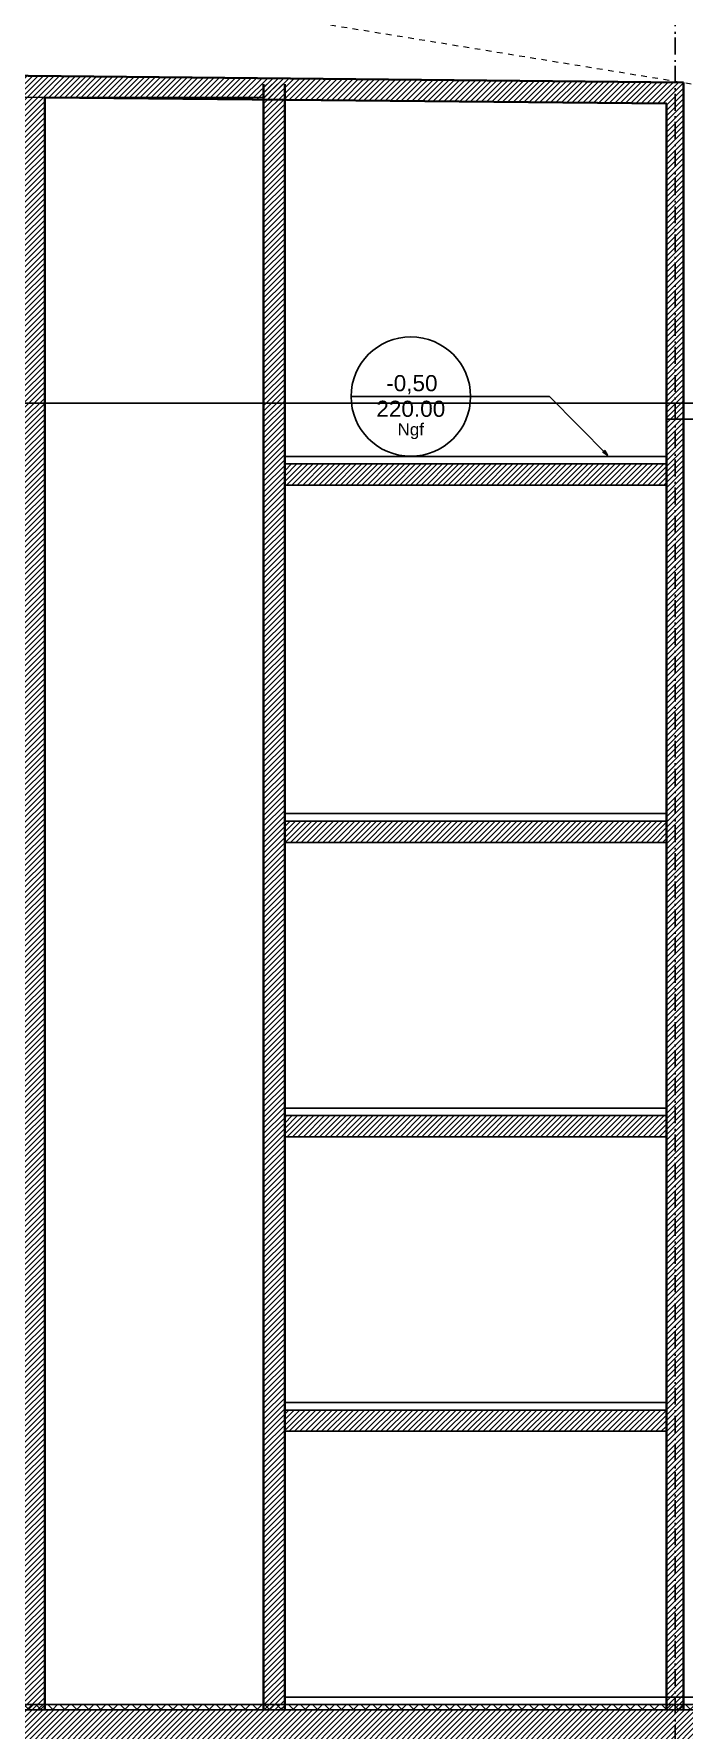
# Model space of a CAD drawing. Header units: centimetres. Extents: x -35664 to 50682, y -23001 to 23705.
# Drawn here: x 9194 to 9806, y -13671 to -12075 of the extents above; entities that cross this region are included whole.
import ezdxf

# ---------------------------------------------------------------- set-up
doc = ezdxf.new("R2010")
doc.units = ezdxf.units.CM
doc.linetypes.add('Style de ligne -6', pattern=[1.04164, 0.625, -0.20828, 0.06943, -0.13893])
doc.linetypes.add('VW-01', pattern=[0.41656, 0.20828, -0.20828])
for name, color, linetype in [('B GÈnÈral_Hatch', 252, 'Continuous'), ('B Général', 252, 'Continuous'), ('C ANNOTATIONS-niveaux', 252, 'Continuous'), ('C ANNOTATIONS-texte', 252, 'Continuous'), ('C ANNOTATIONS-texte_Hatch', 9, 'Continuous'), ('prlm-Coupe', 252, 'Continuous'), ('prlm-GT', 242, 'Continuous')]:
    doc.layers.add(name, color=color, linetype=linetype)
doc.styles.add('Arial', font='arial.ttf')
pattern_1 = [(45, (-23116.8977, 10090.366), (2.4253472, -2.6458333), [])]

# ---------------------------------------------------------------- blocks, each defined once
blk = doc.blocks.new('B 90.Alti BAT B TOITURE')
at = {"layer": 'C ANNOTATIONS-niveaux', "linetype": 'Continuous'}
blk.add_line((-55.9, -9), (56.6, -9), dxfattribs=at)
blk.add_circle((0.3, -9), 56.2, dxfattribs=at)
at = {"layer": 'B Général', "char_height": 15.17, "attachment_point": 2, "rotation": 0, "line_spacing_factor": 0.958078, "style": 'Arial'}
for s, insert in [('-0,50', (1.3, 11.2)), ('220.00', (0.3, -12.9))]:
    blk.add_mtext(s, dxfattribs=dict(at, insert=insert))
at = {"layer": 'C ANNOTATIONS-niveaux', "insert": (0.3, -34.2), "char_height": 11.38, "attachment_point": 2, "rotation": 0, "line_spacing_factor": 0.958078, "style": 'Arial'}
blk.add_mtext('Ngf', dxfattribs=at)
blk = doc.blocks.new('B 90.axes 2')
at = {"layer": 'B Général', "linetype": 'Style de ligne -6', "ltscale": 25.4, "flags": 128}
blk.add_lwpolyline([(2079.747, 1361.07), (2079.747, 1277.57), (2136.672, 1228.57), (2136.672, -1373.93)], dxfattribs=at)
blk = doc.blocks.new('A$C373B78D5')
at = {"layer": 'B GÈnÈral_Hatch', "linetype": 'Continuous', "lineweight": 18}
h = blk.add_hatch(dxfattribs=at)
h.set_pattern_fill('50_BETON', color=256, style=0, pattern_type=2)
h.set_pattern_definition(pattern_1)
h.paths.add_polyline_path([(-13322.4, 5331.9), (-13306.4, 5351.7), (-14109.4, 5359.7), (-14109.6, 5339.7)])
h = blk.add_hatch(dxfattribs=at)
h.set_pattern_fill('50_BETON', color=256, style=0, pattern_type=2)
h.set_pattern_definition(pattern_1)
h.paths.add_polyline_path([(-13681.5, 5350), (-13701.5, 5350), (-13701.5, 3821), (-13681.5, 3821)])
h = blk.add_hatch(dxfattribs=at)
h.set_pattern_fill('50_BETON', color=256, style=0, pattern_type=2)
h.set_pattern_definition(pattern_1)
h.paths.add_polyline_path([(-13306.4, 5351.7), (-13322.4, 5331.9), (-13322.4, 3821), (-13306.4, 3821)])
h = blk.add_hatch(dxfattribs=at)
h.set_pattern_fill('50_BETON', color=256, style=0, pattern_type=2)
h.set_pattern_definition(pattern_1)
h.paths.add_polyline_path([(-13907.2, 3821), (-13907.2, 5337.7), (-13927.2, 5337.9), (-13927.2, 3821)])
h = blk.add_hatch(dxfattribs=at)
h.set_pattern_fill('50_BETON', color=256, style=0, pattern_type=2)
h.set_pattern_definition(pattern_1)
h.paths.add_polyline_path([(-13681.5, 4993), (-13681.5, 4973), (-13322.4, 4973), (-13322.4, 4993)])
h = blk.add_hatch(dxfattribs=at)
h.set_pattern_fill('50_BETON', color=256, style=0, pattern_type=2)
h.set_pattern_definition(pattern_1)
h.paths.add_polyline_path([(-13681.5, 4657), (-13681.5, 4637), (-13322.4, 4637), (-13322.4, 4657)])
h = blk.add_hatch(dxfattribs=at)
h.set_pattern_fill('50_BETON', color=256, style=0, pattern_type=2)
h.set_pattern_definition(pattern_1)
h.paths.add_polyline_path([(-13681.5, 4380), (-13681.5, 4360), (-13322.4, 4360), (-13322.4, 4380)])
h = blk.add_hatch(dxfattribs=at)
h.set_pattern_fill('50_BETON', color=256, style=0, pattern_type=2)
h.set_pattern_definition(pattern_1)
h.paths.add_polyline_path([(-13681.5, 4103), (-13681.5, 4083), (-13322.4, 4083), (-13322.4, 4103)])
at = {"layer": 'B GÈnÈral_Hatch', "linetype": 'Continuous'}
h = blk.add_hatch(dxfattribs=at)
h.set_pattern_fill('02_ISOLANT', color=256, style=0, pattern_type=2)
h.set_pattern_definition([(45, (-23116.898, 10090.366), (-5.6568542, 5.6568542), []), (135, (-23116.898, 10090.366), (5.6568542, 5.6568542), [])])
h.paths.add_polyline_path([(-14056.4, 3826), (-11685.5, 3826), (-11685.5, 3821), (-14056.4, 3821)])
at = {"layer": 'B GÈnÈral_Hatch', "linetype": 'Continuous', "lineweight": 18}
h = blk.add_hatch(dxfattribs=at)
h.set_pattern_fill('50_BETON', color=256, style=0, pattern_type=2)
h.set_pattern_definition(pattern_1)
h.paths.add_polyline_path([(-14036.2, 3821), (-11684.5, 3821), (-11684.5, 3771), (-14036.2, 3771)])
at = {"layer": 'C ANNOTATIONS-texte_Hatch', "linetype": 'Continuous'}
blk.add_hatch(color=250, dxfattribs=at).paths.add_polyline_path([(-13380.3, 5005.7), (-13377.8, 5001.2), (-13382.3, 5003.9)])
at = {"layer": 'B GÈnÈral_Hatch'}
blk.add_lwpolyline([(-13907.4, 5337.7), (-13701.5, 5337.7), (-13701.5, 3821), (-13907.4, 3821)], close=True, dxfattribs=at)
at = {"layer": 'B Général', "linetype": 'Continuous', "lineweight": 35}
for p, q in [((-14109.4, 5359.7), (-13306.4, 5351.7)), ((-13701.5, 5350), (-13701.5, 3821)), ((-13681.5, 5350), (-13681.5, 3821)), ((-13306.4, 3821), (-13306.4, 5351.7)), ((-13907.2, 5337.7), (-13322.4, 5331.9)), ((-13907.2, 5337.7), (-13907.2, 3821)), ((-13322.4, 3821), (-13322.4, 5331.9))]:
    blk.add_line(p, q, dxfattribs=at)
at = {"layer": 'B Général', "linetype": 'Continuous'}
for p, q in [((-14109.4, 5359.7), (-13306.4, 5351.7)), ((-13701.5, 5350), (-13701.5, 3821)), ((-13681.5, 5350), (-13681.5, 3833)), ((-13306.4, 3821), (-13306.4, 5351.7)), ((-13907.2, 5337.7), (-13322.4, 5331.9)), ((-13907.2, 5337.7), (-13907.2, 3821)), ((-13322.4, 3821), (-13322.4, 5331.9)), ((-13681.5, 5000), (-13322.4, 5000)), ((-13681.5, 5000), (-13322.4, 5000)), ((-13681.5, 4993), (-13322.4, 4993)), ((-13681.5, 4973), (-13322.4, 4973)), ((-13681.5, 4973), (-13322.4, 4973)), ((-13681.5, 4664), (-13322.4, 4664)), ((-13681.5, 4664), (-13322.4, 4664)), ((-13681.5, 4657), (-13322.4, 4657)), ((-13681.5, 4637), (-13322.4, 4637)), ((-13681.5, 4637), (-13322.4, 4637)), ((-13681.5, 4387), (-13322.4, 4387)), ((-13681.5, 4387), (-13322.4, 4387)), ((-13681.5, 4380), (-13322.4, 4380)), ((-13681.5, 4360), (-13322.4, 4360)), ((-13681.5, 4360), (-13322.4, 4360)), ((-13681.5, 4110), (-13322.4, 4110)), ((-13681.5, 4110), (-13322.4, 4110)), ((-13681.5, 4103), (-13322.4, 4103)), ((-13681.5, 4083), (-13322.4, 4083)), ((-13681.5, 4083), (-13322.4, 4083)), ((-13681.5, 3833), (-11675.6, 3833)), ((-13681.5, 3833), (-11675.6, 3833)), ((-13681.5, 3826), (-11675.6, 3826)), ((-13681.5, 3826), (-11675.6, 3826)), ((-13681.5, 3826), (-13681.5, 3821))]:
    blk.add_line(p, q, dxfattribs=at)
at = {"layer": 'B Général', "linetype": 'VW-01', "lineweight": 18, "ltscale": 25.4, "flags": 128}
blk.add_lwpolyline([(-19898.4, 6695.9), (-19477.8, 6678), (-19419.8, 6678), (-18811.7, 6459), (-17388, 6109), (-17092.7, 6083), (-15975.5, 5817), (-15684.2, 5797), (-15459.7, 5736), (-14945.8, 5636), (-13908.7, 5450), (-13283.7, 5348), (-12877.7, 5210), (-12466.6, 5204), (-12263.9, 5176.7), (-12214, 5176.7)], dxfattribs=at)
at = {"layer": 'B Général', "linetype": 'Continuous', "flags": 128}
blk.add_lwpolyline([(-16050.4, 3203), (-11164.5, 3203), (-11164.5, 4445), (-12265.5, 4445), (-12265.5, 5035), (-13322.4, 5035), (-13322.4, 5331.9), (-14116.6, 5339.8)], dxfattribs=at)
for points in [[(-13907.4, 5337.7), (-13701.5, 5337.7), (-13701.5, 3821), (-13907.4, 3821)], [(-14056.4, 3826), (-11685.5, 3826), (-11685.5, 3821), (-14056.4, 3821)], [(-14036.2, 3821), (-11684.5, 3821), (-11684.5, 3771), (-14036.2, 3771)]]:
    blk.add_lwpolyline(points, close=True, dxfattribs=at)
at = {"layer": 'B Général', "linetype": 'VW-01', "ltscale": 25.4, "flags": 128}
blk.add_lwpolyline([(-14056.2, 3821), (-12406.4, 3821), (-12406.4, 3746), (-14056.2, 3746)], close=True, dxfattribs=at)
at = {"layer": 'C ANNOTATIONS-texte', "linetype": 'Continuous', "flags": 128}
blk.add_lwpolyline([(-13506.6, 5056.2), (-13432.6, 5056.2), (-13377.8, 5001.2)], dxfattribs=at)
blk.add_lwpolyline([(-13380.3, 5005.7), (-13377.8, 5001.2), (-13382.3, 5003.9)], close=True, dxfattribs=at)
at = {"layer": 'B Général'}
for name, p in [('B 90.axes 2', (-15451.1, 4932.8)), ('B 90.Alti BAT B TOITURE', (-13563.2, 5065.3))]:
    blk.add_blockref(name, p, dxfattribs=at)

msp = doc.modelspace()

# ---------------------------------------------------------------- linework, layer by layer
at = {"layer": 'prlm-GT'}
msp.add_lwpolyline([(2504.784, -12422.694), (14524.417, -12422.694)], dxfattribs=at)

# ---------------------------------------------------------------- block references
at = {"layer": 'prlm-Coupe'}
msp.add_blockref('A$C373B78D5', (23111.623, -17472.851), dxfattribs=at)

doc.saveas('drawing.dxf')
